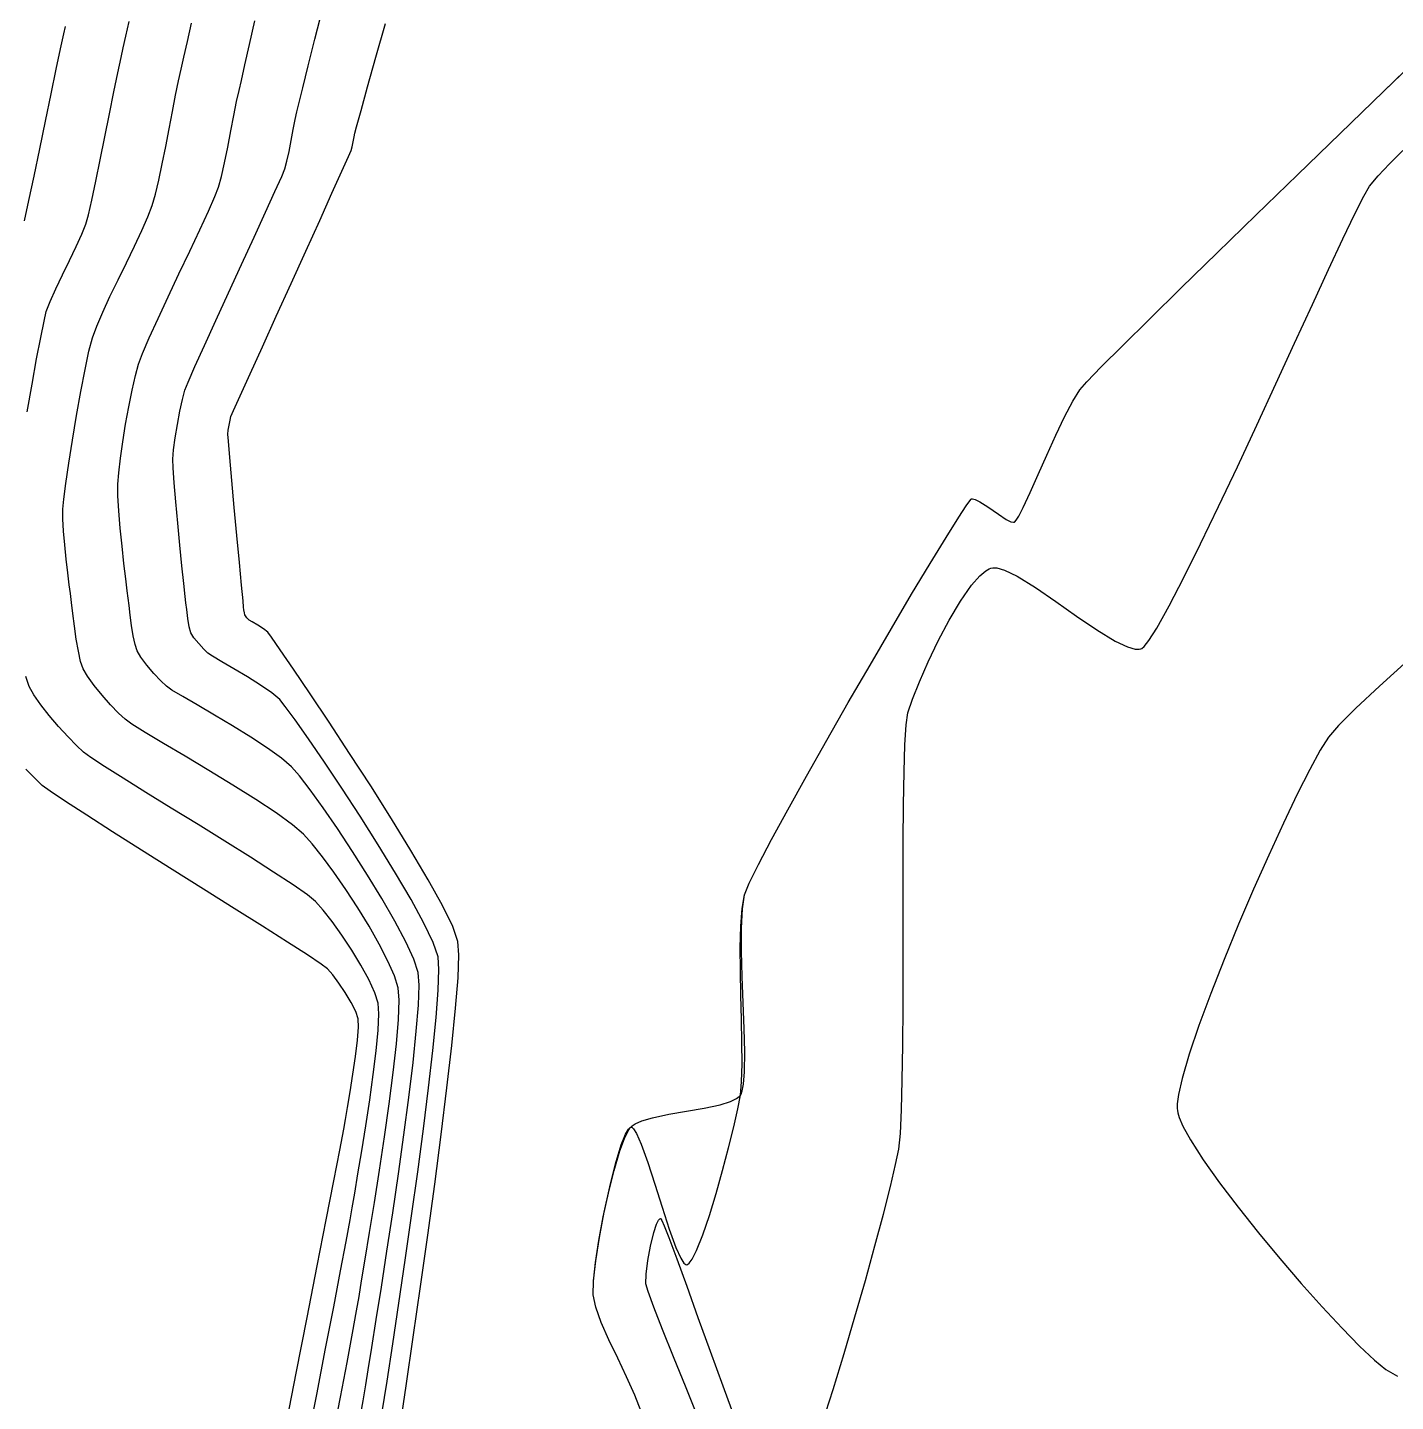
# Model space of a CAD drawing. Header units: metres. Extents: x 708868 to 711043, y 5411316 to 5413138.
# Drawn here: x 709742.4 to 709820.1, y 5411989.3 to 5412067.4 of the extents above; entities that cross this region are included whole.
import ezdxf

# ---------------------------------------------------------------- set-up
doc = ezdxf.new("R2010")
doc.units = ezdxf.units.M
for name, color, linetype in [('Rionegro 2010_Contours', 7, 'Continuous'), ('Rionegro 2014_Contours', 7, 'Continuous'), ('Rionegro 2018_Contours', 7, 'Continuous')]:
    doc.layers.add(name, color=color, linetype=linetype)

msp = doc.modelspace()

# ---------------------------------------------------------------- linework, layer by layer
at = {"layer": 'Rionegro 2010_Contours'}
for points in [[(709762.505, 5411988.648, 238), (709762.793, 5411990.508, 238), (709763.116, 5411992.626, 238), (709763.463, 5411994.937, 238), (709763.823, 5411997.379, 238), (709764.182, 5411999.885, 238), (709764.531, 5412002.394, 238), (709764.857, 5412004.839, 238), (709765.149, 5412007.158, 238), (709765.395, 5412009.285, 238), (709765.583, 5412011.158, 238), (709765.703, 5412012.712, 238), (709765.742, 5412013.882, 238), (709765.689, 5412014.604, 238), (709765.41, 5412015.413, 238), (709764.883, 5412016.52, 238), (709764.155, 5412017.858, 238), (709763.276, 5412019.361, 238), (709762.295, 5412020.961, 238), (709761.261, 5412022.591, 238), (709760.224, 5412024.183, 238), (709759.231, 5412025.67, 238), (709758.333, 5412026.986, 238), (709757.579, 5412028.062, 238), (709757.016, 5412028.832, 238), (709756.696, 5412029.229, 238), (709756.251, 5412029.599, 238), (709755.609, 5412030.038, 238), (709754.859, 5412030.507, 238), (709754.094, 5412030.963, 238), (709753.405, 5412031.367, 238), (709752.882, 5412031.676, 238), (709752.617, 5412031.851, 238), (709752.381, 5412032.083, 238), (709752.095, 5412032.401, 238), (709751.829, 5412032.734, 238), (709751.657, 5412033.008, 238), (709751.563, 5412033.345, 238), (709751.482, 5412033.831, 238), (709751.417, 5412034.334, 238), (709751.37, 5412034.722, 238), (709751.331, 5412035.073, 238), (709751.253, 5412035.804, 238), (709751.148, 5412036.811, 238), (709751.029, 5412037.991, 238), (709750.907, 5412039.241, 238), (709750.794, 5412040.458, 238), (709750.702, 5412041.537, 238), (709750.643, 5412042.377, 238), (709750.628, 5412042.874, 238), (709750.673, 5412043.409, 238), (709750.763, 5412044.091, 238), (709750.885, 5412044.845, 238), (709751.025, 5412045.595, 238), (709751.17, 5412046.268, 238), (709751.307, 5412046.787, 238), (709751.492, 5412047.253, 238), (709751.877, 5412048.132, 238), (709752.418, 5412049.332, 238), (709753.07, 5412050.76, 238), (709753.788, 5412052.323, 238), (709754.527, 5412053.929, 238), (709755.244, 5412055.486, 238), (709755.893, 5412056.9, 238), (709756.429, 5412058.079, 238), (709756.809, 5412058.93, 238), (709756.987, 5412059.361, 238), (709757.105, 5412059.793, 238), (709757.227, 5412060.353, 238), (709757.35, 5412060.976, 238), (709757.469, 5412061.602, 238), (709757.579, 5412062.166, 238), (709757.676, 5412062.606, 238), (709757.785, 5412063.058, 238), (709758.004, 5412063.962, 238), (709758.312, 5412065.22, 238), (709758.691, 5412066.737, 238), (709759.121, 5412068.416, 238)], [(709742.363, 5412045.567, 241), (709742.635, 5412047.127, 241), (709742.894, 5412048.566, 241), (709743.125, 5412049.793, 241), (709743.313, 5412050.72, 241), (709743.442, 5412051.257, 241), (709743.658, 5412051.835, 241), (709743.977, 5412052.546, 241), (709744.357, 5412053.337, 241), (709744.759, 5412054.155, 241), (709745.142, 5412054.946, 241), (709745.466, 5412055.656, 241), (709745.69, 5412056.232, 241), (709745.832, 5412056.756, 241), (709746.024, 5412057.591, 241), (709746.254, 5412058.659, 241), (709746.508, 5412059.884, 241), (709746.774, 5412061.189, 241), (709747.038, 5412062.498, 241), (709747.286, 5412063.735, 241), (709747.507, 5412064.821, 241), (709747.688, 5412065.681, 241), (709747.814, 5412066.239, 241), (709747.966, 5412066.899, 241), (709748.149, 5412067.742, 241)], [(709761.207, 5411988.125, 239), (709761.434, 5411989.388, 239), (709761.587, 5411990.286, 239), (709761.726, 5411991.15, 239), (709761.93, 5411992.411, 239), (709762.183, 5411993.999, 239), (709762.473, 5411995.848, 239), (709762.788, 5411997.889, 239), (709763.114, 5412000.055, 239), (709763.438, 5412002.278, 239), (709763.747, 5412004.489, 239), (709764.028, 5412006.622, 239), (709764.268, 5412008.608, 239), (709764.454, 5412010.379, 239), (709764.572, 5412011.867, 239), (709764.611, 5412013.005, 239), (709764.557, 5412013.724, 239), (709764.308, 5412014.48, 239), (709763.855, 5412015.467, 239), (709763.241, 5412016.63, 239), (709762.505, 5412017.91, 239), (709761.688, 5412019.252, 239), (709760.831, 5412020.598, 239), (709759.975, 5412021.892, 239), (709759.16, 5412023.076, 239), (709758.428, 5412024.094, 239), (709757.819, 5412024.889, 239), (709757.374, 5412025.405, 239), (709756.807, 5412025.893, 239), (709756.01, 5412026.464, 239), (709755.058, 5412027.086, 239), (709754.024, 5412027.723, 239), (709752.985, 5412028.342, 239), (709752.015, 5412028.911, 239), (709751.188, 5412029.395, 239), (709750.58, 5412029.761, 239), (709750.265, 5412029.975, 239), (709749.948, 5412030.282, 239), (709749.558, 5412030.702, 239), (709749.158, 5412031.17, 239), (709748.815, 5412031.622, 239), (709748.593, 5412031.991, 239), (709748.48, 5412032.343, 239), (709748.378, 5412032.844, 239), (709748.287, 5412033.426, 239), (709748.208, 5412034.021, 239), (709748.143, 5412034.561, 239), (709748.092, 5412034.979, 239), (709748.04, 5412035.39, 239), (709747.956, 5412036.071, 239), (709747.853, 5412036.944, 239), (709747.744, 5412037.931, 239), (709747.641, 5412038.954, 239), (709747.559, 5412039.935, 239), (709747.508, 5412040.796, 239), (709747.503, 5412041.457, 239), (709747.552, 5412042.101, 239), (709747.649, 5412042.922, 239), (709747.785, 5412043.86, 239), (709747.948, 5412044.857, 239), (709748.13, 5412045.856, 239), (709748.32, 5412046.798, 239), (709748.508, 5412047.625, 239), (709748.685, 5412048.277, 239), (709748.911, 5412048.881, 239), (709749.292, 5412049.768, 239), (709749.789, 5412050.866, 239), (709750.364, 5412052.101, 239), (709750.976, 5412053.402, 239), (709751.586, 5412054.694, 239), (709752.156, 5412055.904, 239), (709752.644, 5412056.961, 239), (709753.012, 5412057.789, 239), (709753.221, 5412058.318, 239), (709753.392, 5412058.93, 239), (709753.569, 5412059.712, 239), (709753.748, 5412060.596, 239), (709753.924, 5412061.516, 239), (709754.092, 5412062.404, 239), (709754.249, 5412063.193, 239), (709754.389, 5412063.817, 239), (709754.518, 5412064.377, 239), (709754.719, 5412065.278, 239), (709754.979, 5412066.437, 239), (709755.29, 5412067.775, 239)], [(709763.494, 5411987.685, 237), (709763.875, 5411990.246, 237), (709764.278, 5411992.999, 237), (709764.691, 5411995.872, 237), (709765.101, 5411998.795, 237), (709765.497, 5412001.697, 237), (709765.865, 5412004.508, 237), (709766.194, 5412007.157, 237), (709766.472, 5412009.572, 237), (709766.686, 5412011.683, 237), (709766.823, 5412013.419, 237), (709766.872, 5412014.71, 237), (709766.82, 5412015.484, 237), (709766.523, 5412016.326, 237), (709765.944, 5412017.515, 237), (709765.136, 5412018.979, 237), (709764.152, 5412020.648, 237), (709763.044, 5412022.449, 237), (709761.864, 5412024.311, 237), (709760.665, 5412026.163, 237), (709759.5, 5412027.934, 237), (709758.421, 5412029.55, 237), (709757.481, 5412030.942, 237), (709756.731, 5412032.038, 237), (709756.226, 5412032.765, 237), (709756.017, 5412033.053, 237), (709755.782, 5412033.232, 237), (709755.446, 5412033.441, 237), (709755.132, 5412033.625, 237), (709754.968, 5412033.727, 237), (709754.834, 5412033.869, 237), (709754.722, 5412034.024, 237), (709754.69, 5412034.15, 237), (709754.665, 5412034.324, 237), (709754.648, 5412034.465, 237), (709754.614, 5412034.821, 237), (709754.529, 5412035.719, 237), (709754.408, 5412037.006, 237), (709754.267, 5412038.529, 237), (709754.119, 5412040.134, 237), (709753.979, 5412041.666, 237), (709753.862, 5412042.972, 237), (709753.782, 5412043.898, 237), (709753.754, 5412044.291, 237), (709753.776, 5412044.513, 237), (709753.82, 5412044.798, 237), (709753.874, 5412045.081, 237), (709753.928, 5412045.297, 237), (709754.075, 5412045.635, 237), (709754.452, 5412046.476, 237), (709755.013, 5412047.718, 237), (709755.711, 5412049.262, 237), (709756.502, 5412051.006, 237), (709757.339, 5412052.851, 237), (709758.176, 5412054.696, 237), (709758.967, 5412056.44, 237), (709759.666, 5412057.984, 237), (709760.227, 5412059.226, 237), (709760.605, 5412060.066, 237), (709760.753, 5412060.403, 237), (709760.807, 5412060.617, 237), (709760.863, 5412060.897, 237), (709760.917, 5412061.178, 237), (709760.963, 5412061.395, 237), (709761.063, 5412061.761, 237), (709761.315, 5412062.676, 237), (709761.691, 5412064.031, 237), (709762.161, 5412065.718, 237), (709762.696, 5412067.627, 237)], [(709742.205, 5412056.41, 242), (709742.453, 5412057.565, 242), (709742.747, 5412058.958, 242), (709743.068, 5412060.494, 242), (709743.399, 5412062.079, 242), (709743.719, 5412063.62, 242), (709744.011, 5412065.021, 242), (709744.256, 5412066.189, 242), (709744.434, 5412067.03, 242), (709744.527, 5412067.45, 242)], [(709777.214, 5411988.774, 236), (709776.854, 5411989.714, 236), (709776.394, 5411990.74, 236), (709775.889, 5411991.8, 236), (709775.392, 5411992.847, 236), (709774.959, 5411993.829, 236), (709774.644, 5411994.698, 236), (709774.501, 5411995.404, 236), (709774.516, 5411996.181, 236), (709774.627, 5411997.237, 236), (709774.816, 5411998.484, 236), (709775.066, 5411999.831, 236), (709775.361, 5412001.188, 236), (709775.683, 5412002.467, 236), (709776.014, 5412003.577, 236), (709776.275, 5412004.284, 236), (709776.463, 5412004.678, 236), (709776.582, 5412004.865, 236), (709776.639, 5412004.933, 236), (709776.71, 5412004.999, 236), (709776.891, 5412005.122, 236), (709777.252, 5412005.284, 236), (709777.869, 5412005.467, 236), (709778.792, 5412005.66, 236), (709779.8, 5412005.831, 236), (709780.802, 5412006.003, 236), (709781.706, 5412006.198, 236), (709782.297, 5412006.385, 236), (709782.633, 5412006.55, 236), (709782.795, 5412006.675, 236), (709782.855, 5412006.742, 236), (709782.895, 5412006.806, 236), (709782.964, 5412006.985, 236), (709783.039, 5412007.371, 236), (709783.095, 5412008.078, 236), (709783.108, 5412009.21, 236), (709783.077, 5412010.543, 236), (709783.022, 5412011.993, 236), (709782.963, 5412013.479, 236), (709782.921, 5412014.918, 236), (709782.916, 5412016.228, 236), (709782.968, 5412017.326, 236), (709783.097, 5412018.131, 236), (709783.358, 5412018.781, 236), (709783.879, 5412019.849, 236), (709784.62, 5412021.264, 236), (709785.542, 5412022.959, 236), (709786.603, 5412024.866, 236), (709787.763, 5412026.917, 236), (709788.981, 5412029.044, 236), (709790.218, 5412031.179, 236), (709791.432, 5412033.253, 236), (709792.583, 5412035.198, 236), (709793.631, 5412036.947, 236), (709794.535, 5412038.431, 236), (709795.256, 5412039.582, 236), (709795.672, 5412040.218, 236), (709795.878, 5412040.505, 236), (709795.959, 5412040.598, 236), (709795.982, 5412040.614, 236), (709796.038, 5412040.62, 236), (709796.181, 5412040.59, 236), (709796.457, 5412040.456, 236), (709796.904, 5412040.167, 236), (709797.505, 5412039.742, 236), (709797.948, 5412039.454, 236), (709798.221, 5412039.322, 236), (709798.361, 5412039.294, 236), (709798.415, 5412039.301, 236), (709798.445, 5412039.318, 236), (709798.52, 5412039.401, 236), (709798.668, 5412039.636, 236), (709798.923, 5412040.13, 236), (709799.318, 5412040.976, 236), (709799.775, 5412041.998, 236), (709800.268, 5412043.111, 236), (709800.775, 5412044.233, 236), (709801.269, 5412045.279, 236), (709801.728, 5412046.166, 236), (709802.126, 5412046.809, 236), (709802.526, 5412047.26, 236), (709803.352, 5412048.113, 236), (709804.556, 5412049.321, 236), (709806.086, 5412050.836, 236), (709807.895, 5412052.612, 236), (709809.932, 5412054.602, 236), (709812.148, 5412056.758, 236), (709814.493, 5412059.034, 236), (709816.918, 5412061.382, 236), (709819.373, 5412063.754, 236), (709821.459, 5412065.768, 236)], [(709758.256, 5411986.973, 241), (709758.797, 5411989.749, 241), (709759.304, 5411992.356, 241), (709759.761, 5411994.722, 241), (709760.155, 5411996.776, 241), (709760.473, 5411998.445, 241), (709760.699, 5411999.658, 241), (709760.82, 5412000.343, 241), (709760.958, 5412001.178, 241), (709761.142, 5412002.283, 241), (709761.356, 5412003.583, 241), (709761.582, 5412005.006, 241), (709761.806, 5412006.476, 241), (709762.009, 5412007.921, 241), (709762.176, 5412009.266, 241), (709762.29, 5412010.438, 241), (709762.335, 5412011.362, 241), (709762.293, 5412011.965, 241), (709762.096, 5412012.57, 241), (709761.755, 5412013.309, 241), (709761.306, 5412014.132, 241), (709760.786, 5412014.988, 241), (709760.232, 5412015.829, 241), (709759.681, 5412016.604, 241), (709759.168, 5412017.263, 241), (709758.732, 5412017.756, 241), (709758.272, 5412018.13, 241), (709757.454, 5412018.699, 241), (709756.351, 5412019.423, 241), (709755.037, 5412020.262, 241), (709753.582, 5412021.174, 241), (709752.059, 5412022.119, 241), (709750.542, 5412023.057, 241), (709749.101, 5412023.948, 241), (709747.811, 5412024.75, 241), (709746.742, 5412025.423, 241), (709745.968, 5412025.928, 241), (709745.561, 5412026.223, 241), (709745.162, 5412026.602, 241), (709744.675, 5412027.106, 241), (709744.144, 5412027.691, 241), (709743.614, 5412028.312, 241), (709743.128, 5412028.926, 241), (709742.73, 5412029.489, 241), (709742.464, 5412029.957, 241), (709742.281, 5412030.525, 241)], [(709756.987, 5411987.649, 242), (709757.638, 5411990.965, 242), (709758.257, 5411994.126, 242), (709758.829, 5411997.054, 242), (709759.339, 5411999.666, 242), (709759.771, 5412001.885, 242), (709760.108, 5412003.628, 242), (709760.335, 5412004.817, 242), (709760.437, 5412005.372, 242), (709760.549, 5412006.049, 242), (709760.696, 5412006.936, 242), (709760.854, 5412007.934, 242), (709761.003, 5412008.946, 242), (709761.118, 5412009.874, 242), (709761.179, 5412010.619, 242), (709761.161, 5412011.085, 242), (709761.016, 5412011.497, 242), (709760.754, 5412012.012, 242), (709760.421, 5412012.571, 242), (709760.057, 5412013.116, 242), (709759.706, 5412013.589, 242), (709759.411, 5412013.932, 242), (709759.054, 5412014.195, 242), (709758.27, 5412014.714, 242), (709757.134, 5412015.445, 242), (709755.722, 5412016.341, 242), (709754.111, 5412017.357, 242), (709752.377, 5412018.448, 242), (709750.597, 5412019.568, 242), (709748.846, 5412020.672, 242), (709747.201, 5412021.713, 242), (709745.739, 5412022.647, 242), (709744.536, 5412023.427, 242), (709743.667, 5412024.009, 242), (709743.21, 5412024.347, 242), (709742.786, 5412024.745, 242), (709742.276, 5412025.267, 242)]]:
    msp.add_polyline3d(points, dxfattribs=at)
at = {"layer": 'Rionegro 2014_Contours'}
for points in [[(709762.505, 5411988.648, 238), (709762.793, 5411990.508, 238), (709763.116, 5411992.626, 238), (709763.463, 5411994.937, 238), (709763.823, 5411997.379, 238), (709764.182, 5411999.885, 238), (709764.531, 5412002.394, 238), (709764.857, 5412004.839, 238), (709765.149, 5412007.158, 238), (709765.395, 5412009.285, 238), (709765.583, 5412011.158, 238), (709765.703, 5412012.712, 238), (709765.742, 5412013.882, 238), (709765.689, 5412014.604, 238), (709765.41, 5412015.413, 238), (709764.883, 5412016.52, 238), (709764.155, 5412017.858, 238), (709763.276, 5412019.361, 238), (709762.295, 5412020.961, 238), (709761.261, 5412022.591, 238), (709760.224, 5412024.183, 238), (709759.231, 5412025.67, 238), (709758.333, 5412026.986, 238), (709757.579, 5412028.062, 238), (709757.016, 5412028.832, 238), (709756.696, 5412029.229, 238), (709756.251, 5412029.599, 238), (709755.609, 5412030.038, 238), (709754.859, 5412030.507, 238), (709754.094, 5412030.963, 238), (709753.405, 5412031.367, 238), (709752.882, 5412031.676, 238), (709752.617, 5412031.851, 238), (709752.381, 5412032.083, 238), (709752.095, 5412032.401, 238), (709751.829, 5412032.734, 238), (709751.657, 5412033.008, 238), (709751.563, 5412033.345, 238), (709751.482, 5412033.831, 238), (709751.417, 5412034.334, 238), (709751.37, 5412034.722, 238), (709751.331, 5412035.073, 238), (709751.253, 5412035.804, 238), (709751.148, 5412036.811, 238), (709751.029, 5412037.991, 238), (709750.907, 5412039.241, 238), (709750.794, 5412040.458, 238), (709750.702, 5412041.537, 238), (709750.643, 5412042.377, 238), (709750.628, 5412042.874, 238), (709750.673, 5412043.409, 238), (709750.763, 5412044.091, 238), (709750.885, 5412044.845, 238), (709751.025, 5412045.595, 238), (709751.17, 5412046.268, 238), (709751.307, 5412046.787, 238), (709751.492, 5412047.253, 238), (709751.877, 5412048.132, 238), (709752.418, 5412049.332, 238), (709753.07, 5412050.76, 238), (709753.788, 5412052.323, 238), (709754.527, 5412053.929, 238), (709755.244, 5412055.486, 238), (709755.893, 5412056.9, 238), (709756.429, 5412058.079, 238), (709756.809, 5412058.93, 238), (709756.987, 5412059.361, 238), (709757.105, 5412059.793, 238), (709757.227, 5412060.353, 238), (709757.35, 5412060.976, 238), (709757.469, 5412061.602, 238), (709757.579, 5412062.166, 238), (709757.676, 5412062.606, 238), (709757.785, 5412063.058, 238), (709758.004, 5412063.962, 238), (709758.312, 5412065.22, 238), (709758.691, 5412066.737, 238), (709759.121, 5412068.416, 238)], [(709742.363, 5412045.567, 241), (709742.635, 5412047.127, 241), (709742.894, 5412048.566, 241), (709743.125, 5412049.793, 241), (709743.313, 5412050.72, 241), (709743.442, 5412051.257, 241), (709743.658, 5412051.835, 241), (709743.977, 5412052.546, 241), (709744.357, 5412053.337, 241), (709744.759, 5412054.155, 241), (709745.142, 5412054.946, 241), (709745.466, 5412055.656, 241), (709745.69, 5412056.232, 241), (709745.832, 5412056.756, 241), (709746.024, 5412057.591, 241), (709746.254, 5412058.659, 241), (709746.508, 5412059.884, 241), (709746.774, 5412061.189, 241), (709747.038, 5412062.498, 241), (709747.286, 5412063.735, 241), (709747.507, 5412064.821, 241), (709747.688, 5412065.681, 241), (709747.814, 5412066.239, 241), (709747.966, 5412066.899, 241), (709748.149, 5412067.742, 241)], [(709759.719, 5411987.366, 240), (709760.144, 5411989.59, 240), (709760.52, 5411991.57, 240), (709760.831, 5411993.233, 240), (709761.063, 5411994.506, 240), (709761.204, 5411995.315, 240), (709761.349, 5411996.203, 240), (709761.553, 5411997.437, 240), (709761.799, 5411998.944, 240), (709762.072, 5412000.651, 240), (709762.358, 5412002.487, 240), (709762.641, 5412004.378, 240), (709762.906, 5412006.253, 240), (709763.137, 5412008.039, 240), (709763.32, 5412009.664, 240), (709763.439, 5412011.055, 240), (709763.479, 5412012.139, 240), (709763.425, 5412012.845, 240), (709763.211, 5412013.527, 240), (709762.843, 5412014.366, 240), (709762.353, 5412015.319, 240), (709761.77, 5412016.342, 240), (709761.126, 5412017.393, 240), (709760.451, 5412018.43, 240), (709759.776, 5412019.41, 240), (709759.131, 5412020.29, 240), (709758.546, 5412021.028, 240), (709758.053, 5412021.58, 240), (709757.432, 5412022.11, 240), (709756.498, 5412022.777, 240), (709755.336, 5412023.541, 240), (709754.031, 5412024.361, 240), (709752.667, 5412025.193, 240), (709751.328, 5412025.998, 240), (709750.099, 5412026.732, 240), (709749.063, 5412027.355, 240), (709748.307, 5412027.824, 240), (709747.913, 5412028.099, 240), (709747.547, 5412028.45, 240), (709747.096, 5412028.924, 240), (709746.616, 5412029.467, 240), (709746.158, 5412030.026, 240), (709745.778, 5412030.546, 240), (709745.528, 5412030.974, 240), (709745.39, 5412031.389, 240), (709745.262, 5412031.971, 240), (709745.146, 5412032.657, 240), (709745.042, 5412033.388, 240), (709744.952, 5412034.102, 240), (709744.875, 5412034.738, 240), (709744.815, 5412035.235, 240), (709744.75, 5412035.745, 240), (709744.667, 5412036.418, 240), (709744.578, 5412037.192, 240), (709744.493, 5412038.003, 240), (709744.424, 5412038.79, 240), (709744.382, 5412039.49, 240), (709744.378, 5412040.04, 240), (709744.429, 5412040.596, 240), (709744.546, 5412041.496, 240), (709744.715, 5412042.648, 240), (709744.923, 5412043.962, 240), (709745.156, 5412045.347, 240), (709745.4, 5412046.711, 240), (709745.641, 5412047.963, 240), (709745.867, 5412049.012, 240), (709746.064, 5412049.767, 240), (709746.303, 5412050.427, 240), (709746.644, 5412051.223, 240), (709747.059, 5412052.115, 240), (709747.518, 5412053.065, 240), (709747.992, 5412054.031, 240), (709748.452, 5412054.975, 240), (709748.869, 5412055.857, 240), (709749.213, 5412056.637, 240), (709749.455, 5412057.275, 240), (709749.641, 5412057.922, 240), (709749.834, 5412058.727, 240), (709750.03, 5412059.645, 240), (709750.226, 5412060.63, 240), (709750.419, 5412061.64, 240), (709750.606, 5412062.629, 240), (709750.784, 5412063.553, 240), (709750.95, 5412064.367, 240), (709751.101, 5412065.028, 240), (709751.261, 5412065.717, 240), (709751.455, 5412066.608, 240), (709751.68, 5412067.64, 240)], [(709761.207, 5411988.125, 239), (709761.434, 5411989.388, 239), (709761.587, 5411990.286, 239), (709761.726, 5411991.15, 239), (709761.93, 5411992.411, 239), (709762.183, 5411993.999, 239), (709762.473, 5411995.848, 239), (709762.788, 5411997.889, 239), (709763.114, 5412000.055, 239), (709763.438, 5412002.278, 239), (709763.747, 5412004.489, 239), (709764.028, 5412006.622, 239), (709764.268, 5412008.608, 239), (709764.454, 5412010.379, 239), (709764.572, 5412011.867, 239), (709764.611, 5412013.005, 239), (709764.557, 5412013.724, 239), (709764.308, 5412014.48, 239), (709763.855, 5412015.467, 239), (709763.241, 5412016.63, 239), (709762.505, 5412017.91, 239), (709761.688, 5412019.252, 239), (709760.831, 5412020.598, 239), (709759.975, 5412021.892, 239), (709759.16, 5412023.076, 239), (709758.428, 5412024.094, 239), (709757.819, 5412024.889, 239), (709757.374, 5412025.405, 239), (709756.807, 5412025.893, 239), (709756.01, 5412026.464, 239), (709755.058, 5412027.086, 239), (709754.024, 5412027.723, 239), (709752.985, 5412028.342, 239), (709752.015, 5412028.911, 239), (709751.188, 5412029.395, 239), (709750.58, 5412029.761, 239), (709750.265, 5412029.975, 239), (709749.948, 5412030.282, 239), (709749.558, 5412030.702, 239), (709749.158, 5412031.17, 239), (709748.815, 5412031.622, 239), (709748.593, 5412031.991, 239), (709748.48, 5412032.343, 239), (709748.378, 5412032.844, 239), (709748.287, 5412033.426, 239), (709748.208, 5412034.021, 239), (709748.143, 5412034.561, 239), (709748.092, 5412034.979, 239), (709748.04, 5412035.39, 239), (709747.956, 5412036.071, 239), (709747.853, 5412036.944, 239), (709747.744, 5412037.931, 239), (709747.641, 5412038.954, 239), (709747.559, 5412039.935, 239), (709747.508, 5412040.796, 239), (709747.503, 5412041.457, 239), (709747.552, 5412042.101, 239), (709747.649, 5412042.922, 239), (709747.785, 5412043.86, 239), (709747.948, 5412044.857, 239), (709748.13, 5412045.856, 239), (709748.32, 5412046.798, 239), (709748.508, 5412047.625, 239), (709748.685, 5412048.277, 239), (709748.911, 5412048.881, 239), (709749.292, 5412049.768, 239), (709749.789, 5412050.866, 239), (709750.364, 5412052.101, 239), (709750.976, 5412053.402, 239), (709751.586, 5412054.694, 239), (709752.156, 5412055.904, 239), (709752.644, 5412056.961, 239), (709753.012, 5412057.789, 239), (709753.221, 5412058.318, 239), (709753.392, 5412058.93, 239), (709753.569, 5412059.712, 239), (709753.748, 5412060.596, 239), (709753.924, 5412061.516, 239), (709754.092, 5412062.404, 239), (709754.249, 5412063.193, 239), (709754.389, 5412063.817, 239), (709754.518, 5412064.377, 239), (709754.719, 5412065.278, 239), (709754.979, 5412066.437, 239), (709755.29, 5412067.775, 239)], [(709763.494, 5411987.685, 237), (709763.875, 5411990.246, 237), (709764.278, 5411992.999, 237), (709764.691, 5411995.872, 237), (709765.101, 5411998.795, 237), (709765.497, 5412001.697, 237), (709765.865, 5412004.508, 237), (709766.194, 5412007.157, 237), (709766.472, 5412009.572, 237), (709766.686, 5412011.683, 237), (709766.823, 5412013.419, 237), (709766.872, 5412014.71, 237), (709766.82, 5412015.484, 237), (709766.523, 5412016.326, 237), (709765.944, 5412017.515, 237), (709765.136, 5412018.979, 237), (709764.152, 5412020.648, 237), (709763.044, 5412022.449, 237), (709761.864, 5412024.311, 237), (709760.665, 5412026.163, 237), (709759.5, 5412027.934, 237), (709758.421, 5412029.55, 237), (709757.481, 5412030.942, 237), (709756.731, 5412032.038, 237), (709756.226, 5412032.765, 237), (709756.017, 5412033.053, 237), (709755.782, 5412033.232, 237), (709755.446, 5412033.441, 237), (709755.132, 5412033.625, 237), (709754.968, 5412033.727, 237), (709754.834, 5412033.869, 237), (709754.722, 5412034.024, 237), (709754.69, 5412034.15, 237), (709754.665, 5412034.324, 237), (709754.648, 5412034.465, 237), (709754.614, 5412034.821, 237), (709754.529, 5412035.719, 237), (709754.408, 5412037.006, 237), (709754.267, 5412038.529, 237), (709754.119, 5412040.134, 237), (709753.979, 5412041.666, 237), (709753.862, 5412042.972, 237), (709753.782, 5412043.898, 237), (709753.754, 5412044.291, 237), (709753.776, 5412044.513, 237), (709753.82, 5412044.798, 237), (709753.874, 5412045.081, 237), (709753.928, 5412045.297, 237), (709754.075, 5412045.635, 237), (709754.452, 5412046.476, 237), (709755.013, 5412047.718, 237), (709755.711, 5412049.262, 237), (709756.502, 5412051.006, 237), (709757.339, 5412052.851, 237), (709758.176, 5412054.696, 237), (709758.967, 5412056.44, 237), (709759.666, 5412057.984, 237), (709760.227, 5412059.226, 237), (709760.605, 5412060.066, 237), (709760.753, 5412060.403, 237), (709760.807, 5412060.617, 237), (709760.863, 5412060.897, 237), (709760.917, 5412061.178, 237), (709760.963, 5412061.395, 237), (709761.063, 5412061.761, 237), (709761.315, 5412062.676, 237), (709761.691, 5412064.031, 237), (709762.161, 5412065.718, 237), (709762.696, 5412067.627, 237)], [(709742.205, 5412056.41, 242), (709742.453, 5412057.565, 242), (709742.747, 5412058.958, 242), (709743.068, 5412060.494, 242), (709743.399, 5412062.079, 242), (709743.719, 5412063.62, 242), (709744.011, 5412065.021, 242), (709744.256, 5412066.189, 242), (709744.434, 5412067.03, 242), (709744.527, 5412067.45, 242)], [(709777.214, 5411988.774, 236), (709776.854, 5411989.714, 236), (709776.394, 5411990.74, 236), (709775.889, 5411991.8, 236), (709775.392, 5411992.847, 236), (709774.959, 5411993.829, 236), (709774.644, 5411994.698, 236), (709774.501, 5411995.404, 236), (709774.523, 5411996.209, 236), (709774.649, 5411997.335, 236), (709774.859, 5411998.672, 236), (709775.13, 5412000.11, 236), (709775.44, 5412001.537, 236), (709775.768, 5412002.844, 236), (709776.092, 5412003.919, 236), (709776.333, 5412004.538, 236), (709776.496, 5412004.825, 236), (709776.594, 5412004.919, 236), (709776.639, 5412004.933, 236), (709776.684, 5412004.925, 236), (709776.785, 5412004.843, 236), (709776.957, 5412004.568, 236), (709777.22, 5412003.965, 236), (709777.592, 5412002.924, 236), (709777.994, 5412001.685, 236), (709778.407, 5412000.38, 236), (709778.814, 5411999.14, 236), (709779.195, 5411998.095, 236), (709779.471, 5411997.487, 236), (709779.654, 5411997.208, 236), (709779.762, 5411997.123, 236), (709779.812, 5411997.113, 236), (709779.857, 5411997.124, 236), (709779.955, 5411997.196, 236), (709780.121, 5411997.425, 236), (709780.373, 5411997.927, 236), (709780.723, 5411998.814, 236), (709781.097, 5411999.919, 236), (709781.477, 5412001.162, 236), (709781.845, 5412002.467, 236), (709782.184, 5412003.755, 236), (709782.477, 5412004.949, 236), (709782.707, 5412005.97, 236), (709782.855, 5412006.742, 236), (709782.929, 5412007.507, 236), (709782.956, 5412008.519, 236), (709782.948, 5412009.717, 236), (709782.92, 5412011.039, 236), (709782.886, 5412012.424, 236), (709782.858, 5412013.81, 236), (709782.852, 5412015.135, 236), (709782.881, 5412016.338, 236), (709782.958, 5412017.357, 236), (709783.097, 5412018.131, 236), (709783.358, 5412018.781, 236), (709783.879, 5412019.849, 236), (709784.62, 5412021.264, 236), (709785.542, 5412022.959, 236), (709786.603, 5412024.866, 236), (709787.763, 5412026.917, 236), (709788.981, 5412029.044, 236), (709790.218, 5412031.179, 236), (709791.432, 5412033.253, 236), (709792.583, 5412035.198, 236), (709793.631, 5412036.947, 236), (709794.535, 5412038.431, 236), (709795.256, 5412039.582, 236), (709795.672, 5412040.218, 236), (709795.878, 5412040.505, 236), (709795.959, 5412040.598, 236), (709795.982, 5412040.614, 236), (709796.038, 5412040.62, 236), (709796.181, 5412040.59, 236), (709796.457, 5412040.456, 236), (709796.904, 5412040.167, 236), (709797.505, 5412039.742, 236), (709797.948, 5412039.454, 236), (709798.221, 5412039.322, 236), (709798.361, 5412039.294, 236), (709798.415, 5412039.301, 236), (709798.445, 5412039.318, 236), (709798.52, 5412039.401, 236), (709798.668, 5412039.636, 236), (709798.923, 5412040.13, 236), (709799.318, 5412040.976, 236), (709799.775, 5412041.998, 236), (709800.268, 5412043.111, 236), (709800.775, 5412044.233, 236), (709801.269, 5412045.279, 236), (709801.728, 5412046.166, 236), (709802.126, 5412046.809, 236), (709802.526, 5412047.26, 236), (709803.352, 5412048.113, 236), (709804.556, 5412049.321, 236), (709806.086, 5412050.836, 236), (709807.895, 5412052.612, 236), (709809.932, 5412054.602, 236), (709812.148, 5412056.758, 236), (709814.493, 5412059.034, 236), (709816.918, 5412061.382, 236), (709819.373, 5412063.754, 236), (709821.808, 5412066.105, 236)], [(709787.502, 5411988.095, 235), (709788.119, 5411990.023, 235), (709788.745, 5411992.067, 235), (709789.363, 5411994.158, 235), (709789.954, 5411996.223, 235), (709790.499, 5411998.192, 235), (709790.98, 5411999.993, 235), (709791.377, 5412001.555, 235), (709791.672, 5412002.806, 235), (709791.846, 5412003.675, 235), (709791.94, 5412004.573, 235), (709792.006, 5412005.908, 235), (709792.051, 5412007.605, 235), (709792.078, 5412009.588, 235), (709792.092, 5412011.781, 235), (709792.097, 5412014.108, 235), (709792.099, 5412016.494, 235), (709792.101, 5412018.862, 235), (709792.107, 5412021.137, 235), (709792.124, 5412023.243, 235), (709792.154, 5412025.105, 235), (709792.202, 5412026.645, 235), (709792.274, 5412027.79, 235), (709792.372, 5412028.462, 235), (709792.628, 5412029.235, 235), (709793.019, 5412030.226, 235), (709793.517, 5412031.357, 235), (709794.092, 5412032.548, 235), (709794.714, 5412033.723, 235), (709795.355, 5412034.802, 235), (709795.983, 5412035.708, 235), (709796.458, 5412036.256, 235), (709796.787, 5412036.537, 235), (709796.991, 5412036.653, 235), (709797.087, 5412036.688, 235), (709797.187, 5412036.706, 235), (709797.425, 5412036.694, 235), (709797.862, 5412036.566, 235), (709798.574, 5412036.221, 235), (709799.618, 5412035.579, 235), (709800.768, 5412034.794, 235), (709801.953, 5412033.963, 235), (709803.1, 5412033.181, 235), (709804.138, 5412032.544, 235), (709804.843, 5412032.205, 235), (709805.273, 5412032.082, 235), (709805.505, 5412032.074, 235), (709805.603, 5412032.095, 235), (709805.659, 5412032.122, 235), (709805.795, 5412032.242, 235), (709806.057, 5412032.575, 235), (709806.508, 5412033.284, 235), (709807.212, 5412034.545, 235), (709808.048, 5412036.16, 235), (709808.989, 5412038.061, 235), (709810.008, 5412040.179, 235), (709811.079, 5412042.447, 235), (709812.175, 5412044.797, 235), (709813.268, 5412047.161, 235), (709814.331, 5412049.47, 235), (709815.339, 5412051.657, 235), (709816.263, 5412053.653, 235), (709817.077, 5412055.391, 235), (709817.754, 5412056.802, 235), (709818.268, 5412057.819, 235), (709818.59, 5412058.373, 235), (709819.073, 5412058.965, 235), (709819.714, 5412059.656, 235), (709820.473, 5412060.416, 235)], [(709820.779, 5412031.461, 235), (709819.142, 5412029.978, 235), (709817.799, 5412028.721, 235), (709816.813, 5412027.74, 235), (709816.246, 5412027.085, 235), (709815.785, 5412026.343, 235), (709815.187, 5412025.242, 235), (709814.483, 5412023.842, 235), (709813.698, 5412022.204, 235), (709812.863, 5412020.386, 235), (709812.004, 5412018.449, 235), (709811.15, 5412016.454, 235), (709810.329, 5412014.459, 235), (709809.569, 5412012.526, 235), (709808.899, 5412010.713, 235), (709808.346, 5412009.081, 235), (709807.938, 5412007.69, 235), (709807.736, 5412006.791, 235), (709807.666, 5412006.261, 235), (709807.662, 5412005.984, 235), (709807.673, 5412005.87, 235), (709807.696, 5412005.75, 235), (709807.778, 5412005.478, 235), (709807.987, 5412004.991, 235), (709808.411, 5412004.214, 235), (709809.143, 5412003.07, 235), (709810.059, 5412001.777, 235), (709811.117, 5412000.382, 235), (709812.273, 5411998.932, 235), (709813.485, 5411997.474, 235), (709814.708, 5411996.055, 235), (709815.902, 5411994.72, 235), (709817.021, 5411993.518, 235), (709818.023, 5411992.495, 235), (709818.866, 5411991.698, 235), (709819.506, 5411991.173, 235), (709820.176, 5411990.791, 235)], [(709758.256, 5411986.973, 241), (709758.797, 5411989.749, 241), (709759.304, 5411992.356, 241), (709759.761, 5411994.722, 241), (709760.155, 5411996.776, 241), (709760.473, 5411998.445, 241), (709760.699, 5411999.658, 241), (709760.82, 5412000.343, 241), (709760.958, 5412001.178, 241), (709761.142, 5412002.283, 241), (709761.356, 5412003.583, 241), (709761.582, 5412005.006, 241), (709761.806, 5412006.476, 241), (709762.009, 5412007.921, 241), (709762.176, 5412009.266, 241), (709762.29, 5412010.438, 241), (709762.335, 5412011.362, 241), (709762.293, 5412011.965, 241), (709762.096, 5412012.57, 241), (709761.755, 5412013.309, 241), (709761.306, 5412014.132, 241), (709760.786, 5412014.988, 241), (709760.232, 5412015.829, 241), (709759.681, 5412016.604, 241), (709759.168, 5412017.263, 241), (709758.732, 5412017.756, 241), (709758.272, 5412018.13, 241), (709757.454, 5412018.699, 241), (709756.351, 5412019.423, 241), (709755.037, 5412020.262, 241), (709753.582, 5412021.174, 241), (709752.059, 5412022.119, 241), (709750.542, 5412023.057, 241), (709749.101, 5412023.948, 241), (709747.811, 5412024.75, 241), (709746.742, 5412025.423, 241), (709745.968, 5412025.928, 241), (709745.561, 5412026.223, 241), (709745.162, 5412026.602, 241), (709744.675, 5412027.106, 241), (709744.144, 5412027.691, 241), (709743.614, 5412028.312, 241), (709743.128, 5412028.926, 241), (709742.73, 5412029.489, 241), (709742.464, 5412029.957, 241), (709742.281, 5412030.525, 241)], [(709756.987, 5411987.649, 242), (709757.638, 5411990.965, 242), (709758.257, 5411994.126, 242), (709758.829, 5411997.054, 242), (709759.339, 5411999.666, 242), (709759.771, 5412001.885, 242), (709760.108, 5412003.628, 242), (709760.335, 5412004.817, 242), (709760.437, 5412005.372, 242), (709760.549, 5412006.049, 242), (709760.696, 5412006.936, 242), (709760.854, 5412007.934, 242), (709761.003, 5412008.946, 242), (709761.118, 5412009.874, 242), (709761.179, 5412010.619, 242), (709761.161, 5412011.085, 242), (709761.016, 5412011.497, 242), (709760.754, 5412012.012, 242), (709760.421, 5412012.571, 242), (709760.057, 5412013.116, 242), (709759.706, 5412013.589, 242), (709759.411, 5412013.932, 242), (709759.054, 5412014.195, 242), (709758.27, 5412014.714, 242), (709757.134, 5412015.445, 242), (709755.722, 5412016.341, 242), (709754.111, 5412017.357, 242), (709752.377, 5412018.448, 242), (709750.597, 5412019.568, 242), (709748.846, 5412020.672, 242), (709747.201, 5412021.713, 242), (709745.739, 5412022.647, 242), (709744.536, 5412023.427, 242), (709743.667, 5412024.009, 242), (709743.21, 5412024.347, 242), (709742.786, 5412024.745, 242), (709742.276, 5412025.267, 242)], [(709780.54, 5411988.229, 235), (709779.777, 5411990.127, 235), (709779.065, 5411991.892, 235), (709778.441, 5411993.445, 235), (709777.944, 5411994.706, 235), (709777.613, 5411995.596, 235), (709777.486, 5411996.034, 235), (709777.507, 5411996.587, 235), (709777.606, 5411997.347, 235), (709777.76, 5411998.179, 235), (709777.946, 5411998.946, 235), (709778.101, 5411999.421, 235), (709778.213, 5411999.65, 235), (709778.284, 5411999.727, 235), (709778.317, 5411999.739, 235), (709778.335, 5411999.728, 235), (709778.394, 5411999.636, 235), (709778.532, 5411999.335, 235), (709778.8, 5411998.66, 235), (709779.252, 5411997.443, 235), (709779.81, 5411995.899, 235), (709780.446, 5411994.122, 235), (709781.135, 5411992.204, 235), (709781.851, 5411990.24, 235), (709782.566, 5411988.323, 235)]]:
    msp.add_polyline3d(points, dxfattribs=at)
at = {"layer": 'Rionegro 2018_Contours'}
for points in [[(709762.505, 5411988.648, 238), (709762.793, 5411990.508, 238), (709763.116, 5411992.626, 238), (709763.463, 5411994.937, 238), (709763.823, 5411997.379, 238), (709764.182, 5411999.885, 238), (709764.531, 5412002.394, 238), (709764.857, 5412004.839, 238), (709765.149, 5412007.158, 238), (709765.395, 5412009.285, 238), (709765.583, 5412011.158, 238), (709765.703, 5412012.712, 238), (709765.742, 5412013.882, 238), (709765.689, 5412014.604, 238), (709765.41, 5412015.413, 238), (709764.883, 5412016.52, 238), (709764.155, 5412017.858, 238), (709763.276, 5412019.361, 238), (709762.295, 5412020.961, 238), (709761.261, 5412022.591, 238), (709760.224, 5412024.183, 238), (709759.231, 5412025.67, 238), (709758.333, 5412026.986, 238), (709757.579, 5412028.062, 238), (709757.016, 5412028.832, 238), (709756.696, 5412029.229, 238), (709756.251, 5412029.599, 238), (709755.609, 5412030.038, 238), (709754.859, 5412030.507, 238), (709754.094, 5412030.963, 238), (709753.405, 5412031.367, 238), (709752.882, 5412031.676, 238), (709752.617, 5412031.851, 238), (709752.381, 5412032.083, 238), (709752.095, 5412032.401, 238), (709751.829, 5412032.734, 238), (709751.657, 5412033.008, 238), (709751.563, 5412033.345, 238), (709751.482, 5412033.831, 238), (709751.417, 5412034.334, 238), (709751.37, 5412034.722, 238), (709751.331, 5412035.073, 238), (709751.253, 5412035.804, 238), (709751.148, 5412036.811, 238), (709751.029, 5412037.991, 238), (709750.907, 5412039.241, 238), (709750.794, 5412040.458, 238), (709750.702, 5412041.537, 238), (709750.643, 5412042.377, 238), (709750.628, 5412042.874, 238), (709750.673, 5412043.409, 238), (709750.763, 5412044.091, 238), (709750.885, 5412044.845, 238), (709751.025, 5412045.595, 238), (709751.17, 5412046.268, 238), (709751.307, 5412046.787, 238), (709751.492, 5412047.253, 238), (709751.877, 5412048.132, 238), (709752.418, 5412049.332, 238), (709753.07, 5412050.76, 238), (709753.788, 5412052.323, 238), (709754.527, 5412053.929, 238), (709755.244, 5412055.486, 238), (709755.893, 5412056.9, 238), (709756.429, 5412058.079, 238), (709756.809, 5412058.93, 238), (709756.987, 5412059.361, 238), (709757.105, 5412059.793, 238), (709757.227, 5412060.353, 238), (709757.35, 5412060.976, 238), (709757.469, 5412061.602, 238), (709757.579, 5412062.166, 238), (709757.676, 5412062.606, 238), (709757.785, 5412063.058, 238), (709758.004, 5412063.962, 238), (709758.312, 5412065.22, 238), (709758.691, 5412066.737, 238), (709759.121, 5412068.416, 238)], [(709742.363, 5412045.567, 241), (709742.635, 5412047.127, 241), (709742.894, 5412048.566, 241), (709743.125, 5412049.793, 241), (709743.313, 5412050.72, 241), (709743.442, 5412051.257, 241), (709743.658, 5412051.835, 241), (709743.977, 5412052.546, 241), (709744.357, 5412053.337, 241), (709744.759, 5412054.155, 241), (709745.142, 5412054.946, 241), (709745.466, 5412055.656, 241), (709745.69, 5412056.232, 241), (709745.832, 5412056.756, 241), (709746.024, 5412057.591, 241), (709746.254, 5412058.659, 241), (709746.508, 5412059.884, 241), (709746.774, 5412061.189, 241), (709747.038, 5412062.498, 241), (709747.286, 5412063.735, 241), (709747.507, 5412064.821, 241), (709747.688, 5412065.681, 241), (709747.814, 5412066.239, 241), (709747.966, 5412066.899, 241), (709748.149, 5412067.742, 241)], [(709759.719, 5411987.366, 240), (709760.144, 5411989.59, 240), (709760.52, 5411991.57, 240), (709760.831, 5411993.233, 240), (709761.063, 5411994.506, 240), (709761.204, 5411995.315, 240), (709761.349, 5411996.203, 240), (709761.553, 5411997.437, 240), (709761.799, 5411998.944, 240), (709762.072, 5412000.651, 240), (709762.358, 5412002.487, 240), (709762.641, 5412004.378, 240), (709762.906, 5412006.253, 240), (709763.137, 5412008.039, 240), (709763.32, 5412009.664, 240), (709763.439, 5412011.055, 240), (709763.479, 5412012.139, 240), (709763.425, 5412012.845, 240), (709763.211, 5412013.527, 240), (709762.843, 5412014.366, 240), (709762.353, 5412015.319, 240), (709761.77, 5412016.342, 240), (709761.126, 5412017.393, 240), (709760.451, 5412018.43, 240), (709759.776, 5412019.41, 240), (709759.131, 5412020.29, 240), (709758.546, 5412021.028, 240), (709758.053, 5412021.58, 240), (709757.432, 5412022.11, 240), (709756.498, 5412022.777, 240), (709755.336, 5412023.541, 240), (709754.031, 5412024.361, 240), (709752.667, 5412025.193, 240), (709751.328, 5412025.998, 240), (709750.099, 5412026.732, 240), (709749.063, 5412027.355, 240), (709748.307, 5412027.824, 240), (709747.913, 5412028.099, 240), (709747.547, 5412028.45, 240), (709747.096, 5412028.924, 240), (709746.616, 5412029.467, 240), (709746.158, 5412030.026, 240), (709745.778, 5412030.546, 240), (709745.528, 5412030.974, 240), (709745.39, 5412031.389, 240), (709745.262, 5412031.971, 240), (709745.146, 5412032.657, 240), (709745.042, 5412033.388, 240), (709744.952, 5412034.102, 240), (709744.875, 5412034.738, 240), (709744.815, 5412035.235, 240), (709744.75, 5412035.745, 240), (709744.667, 5412036.418, 240), (709744.578, 5412037.192, 240), (709744.493, 5412038.003, 240), (709744.424, 5412038.79, 240), (709744.382, 5412039.49, 240), (709744.378, 5412040.04, 240), (709744.429, 5412040.596, 240), (709744.546, 5412041.496, 240), (709744.715, 5412042.648, 240), (709744.923, 5412043.962, 240), (709745.156, 5412045.347, 240), (709745.4, 5412046.711, 240), (709745.641, 5412047.963, 240), (709745.867, 5412049.012, 240), (709746.064, 5412049.767, 240), (709746.303, 5412050.427, 240), (709746.644, 5412051.223, 240), (709747.059, 5412052.115, 240), (709747.518, 5412053.065, 240), (709747.992, 5412054.031, 240), (709748.452, 5412054.975, 240), (709748.869, 5412055.857, 240), (709749.213, 5412056.637, 240), (709749.455, 5412057.275, 240), (709749.641, 5412057.922, 240), (709749.834, 5412058.727, 240), (709750.03, 5412059.645, 240), (709750.226, 5412060.63, 240), (709750.419, 5412061.64, 240), (709750.606, 5412062.629, 240), (709750.784, 5412063.553, 240), (709750.95, 5412064.367, 240), (709751.101, 5412065.028, 240), (709751.261, 5412065.717, 240), (709751.455, 5412066.608, 240), (709751.68, 5412067.64, 240)], [(709761.207, 5411988.125, 239), (709761.434, 5411989.388, 239), (709761.587, 5411990.286, 239), (709761.726, 5411991.15, 239), (709761.93, 5411992.411, 239), (709762.183, 5411993.999, 239), (709762.473, 5411995.848, 239), (709762.788, 5411997.889, 239), (709763.114, 5412000.055, 239), (709763.438, 5412002.278, 239), (709763.747, 5412004.489, 239), (709764.028, 5412006.622, 239), (709764.268, 5412008.608, 239), (709764.454, 5412010.379, 239), (709764.572, 5412011.867, 239), (709764.611, 5412013.005, 239), (709764.557, 5412013.724, 239), (709764.308, 5412014.48, 239), (709763.855, 5412015.467, 239), (709763.241, 5412016.63, 239), (709762.505, 5412017.91, 239), (709761.688, 5412019.252, 239), (709760.831, 5412020.598, 239), (709759.975, 5412021.892, 239), (709759.16, 5412023.076, 239), (709758.428, 5412024.094, 239), (709757.819, 5412024.889, 239), (709757.374, 5412025.405, 239), (709756.807, 5412025.893, 239), (709756.01, 5412026.464, 239), (709755.058, 5412027.086, 239), (709754.024, 5412027.723, 239), (709752.985, 5412028.342, 239), (709752.015, 5412028.911, 239), (709751.188, 5412029.395, 239), (709750.58, 5412029.761, 239), (709750.265, 5412029.975, 239), (709749.948, 5412030.282, 239), (709749.558, 5412030.702, 239), (709749.158, 5412031.17, 239), (709748.815, 5412031.622, 239), (709748.593, 5412031.991, 239), (709748.48, 5412032.343, 239), (709748.378, 5412032.844, 239), (709748.287, 5412033.426, 239), (709748.208, 5412034.021, 239), (709748.143, 5412034.561, 239), (709748.092, 5412034.979, 239), (709748.04, 5412035.39, 239), (709747.956, 5412036.071, 239), (709747.853, 5412036.944, 239), (709747.744, 5412037.931, 239), (709747.641, 5412038.954, 239), (709747.559, 5412039.935, 239), (709747.508, 5412040.796, 239), (709747.503, 5412041.457, 239), (709747.552, 5412042.101, 239), (709747.649, 5412042.922, 239), (709747.785, 5412043.86, 239), (709747.948, 5412044.857, 239), (709748.13, 5412045.856, 239), (709748.32, 5412046.798, 239), (709748.508, 5412047.625, 239), (709748.685, 5412048.277, 239), (709748.911, 5412048.881, 239), (709749.292, 5412049.768, 239), (709749.789, 5412050.866, 239), (709750.364, 5412052.101, 239), (709750.976, 5412053.402, 239), (709751.586, 5412054.694, 239), (709752.156, 5412055.904, 239), (709752.644, 5412056.961, 239), (709753.012, 5412057.789, 239), (709753.221, 5412058.318, 239), (709753.392, 5412058.93, 239), (709753.569, 5412059.712, 239), (709753.748, 5412060.596, 239), (709753.924, 5412061.516, 239), (709754.092, 5412062.404, 239), (709754.249, 5412063.193, 239), (709754.389, 5412063.817, 239), (709754.518, 5412064.377, 239), (709754.719, 5412065.278, 239), (709754.979, 5412066.437, 239), (709755.29, 5412067.775, 239)], [(709763.494, 5411987.685, 237), (709763.875, 5411990.246, 237), (709764.278, 5411992.999, 237), (709764.691, 5411995.872, 237), (709765.101, 5411998.795, 237), (709765.497, 5412001.697, 237), (709765.865, 5412004.508, 237), (709766.194, 5412007.157, 237), (709766.472, 5412009.572, 237), (709766.686, 5412011.683, 237), (709766.823, 5412013.419, 237), (709766.872, 5412014.71, 237), (709766.82, 5412015.484, 237), (709766.523, 5412016.326, 237), (709765.944, 5412017.515, 237), (709765.136, 5412018.979, 237), (709764.152, 5412020.648, 237), (709763.044, 5412022.449, 237), (709761.864, 5412024.311, 237), (709760.665, 5412026.163, 237), (709759.5, 5412027.934, 237), (709758.421, 5412029.55, 237), (709757.481, 5412030.942, 237), (709756.731, 5412032.038, 237), (709756.226, 5412032.765, 237), (709756.017, 5412033.053, 237), (709755.782, 5412033.232, 237), (709755.446, 5412033.441, 237), (709755.132, 5412033.625, 237), (709754.968, 5412033.727, 237), (709754.834, 5412033.869, 237), (709754.722, 5412034.024, 237), (709754.69, 5412034.15, 237), (709754.665, 5412034.324, 237), (709754.648, 5412034.465, 237), (709754.614, 5412034.821, 237), (709754.529, 5412035.719, 237), (709754.408, 5412037.006, 237), (709754.267, 5412038.529, 237), (709754.119, 5412040.134, 237), (709753.979, 5412041.666, 237), (709753.862, 5412042.972, 237), (709753.782, 5412043.898, 237), (709753.754, 5412044.291, 237), (709753.776, 5412044.513, 237), (709753.82, 5412044.798, 237), (709753.874, 5412045.081, 237), (709753.928, 5412045.297, 237), (709754.075, 5412045.635, 237), (709754.452, 5412046.476, 237), (709755.013, 5412047.718, 237), (709755.711, 5412049.262, 237), (709756.502, 5412051.006, 237), (709757.339, 5412052.851, 237), (709758.176, 5412054.696, 237), (709758.967, 5412056.44, 237), (709759.666, 5412057.984, 237), (709760.227, 5412059.226, 237), (709760.605, 5412060.066, 237), (709760.753, 5412060.403, 237), (709760.807, 5412060.617, 237), (709760.863, 5412060.897, 237), (709760.917, 5412061.178, 237), (709760.963, 5412061.395, 237), (709761.063, 5412061.761, 237), (709761.315, 5412062.676, 237), (709761.691, 5412064.031, 237), (709762.161, 5412065.718, 237), (709762.696, 5412067.627, 237)], [(709742.205, 5412056.41, 242), (709742.453, 5412057.565, 242), (709742.747, 5412058.958, 242), (709743.068, 5412060.494, 242), (709743.399, 5412062.079, 242), (709743.719, 5412063.62, 242), (709744.011, 5412065.021, 242), (709744.256, 5412066.189, 242), (709744.434, 5412067.03, 242), (709744.527, 5412067.45, 242)], [(709777.214, 5411988.774, 236), (709776.854, 5411989.714, 236), (709776.394, 5411990.74, 236), (709775.889, 5411991.8, 236), (709775.392, 5411992.847, 236), (709774.959, 5411993.829, 236), (709774.644, 5411994.698, 236), (709774.501, 5411995.404, 236), (709774.523, 5411996.209, 236), (709774.649, 5411997.335, 236), (709774.859, 5411998.672, 236), (709775.13, 5412000.11, 236), (709775.44, 5412001.537, 236), (709775.768, 5412002.844, 236), (709776.092, 5412003.919, 236), (709776.333, 5412004.538, 236), (709776.496, 5412004.825, 236), (709776.594, 5412004.919, 236), (709776.639, 5412004.933, 236), (709776.684, 5412004.925, 236), (709776.785, 5412004.843, 236), (709776.957, 5412004.568, 236), (709777.22, 5412003.965, 236), (709777.592, 5412002.924, 236), (709777.994, 5412001.685, 236), (709778.407, 5412000.38, 236), (709778.814, 5411999.14, 236), (709779.195, 5411998.095, 236), (709779.471, 5411997.487, 236), (709779.654, 5411997.208, 236), (709779.762, 5411997.123, 236), (709779.812, 5411997.113, 236), (709779.857, 5411997.124, 236), (709779.955, 5411997.196, 236), (709780.121, 5411997.425, 236), (709780.373, 5411997.927, 236), (709780.723, 5411998.814, 236), (709781.097, 5411999.919, 236), (709781.477, 5412001.162, 236), (709781.845, 5412002.467, 236), (709782.184, 5412003.755, 236), (709782.477, 5412004.949, 236), (709782.707, 5412005.97, 236), (709782.855, 5412006.742, 236), (709782.929, 5412007.507, 236), (709782.956, 5412008.519, 236), (709782.948, 5412009.717, 236), (709782.92, 5412011.039, 236), (709782.886, 5412012.424, 236), (709782.858, 5412013.81, 236), (709782.852, 5412015.135, 236), (709782.881, 5412016.338, 236), (709782.958, 5412017.357, 236), (709783.097, 5412018.131, 236), (709783.358, 5412018.781, 236), (709783.879, 5412019.849, 236), (709784.62, 5412021.264, 236), (709785.542, 5412022.959, 236), (709786.603, 5412024.866, 236), (709787.763, 5412026.917, 236), (709788.981, 5412029.044, 236), (709790.218, 5412031.179, 236), (709791.432, 5412033.253, 236), (709792.583, 5412035.198, 236), (709793.631, 5412036.947, 236), (709794.535, 5412038.431, 236), (709795.256, 5412039.582, 236), (709795.672, 5412040.218, 236), (709795.878, 5412040.505, 236), (709795.959, 5412040.598, 236), (709795.982, 5412040.614, 236), (709796.038, 5412040.62, 236), (709796.181, 5412040.59, 236), (709796.457, 5412040.456, 236), (709796.904, 5412040.167, 236), (709797.505, 5412039.742, 236), (709797.948, 5412039.454, 236), (709798.221, 5412039.322, 236), (709798.361, 5412039.294, 236), (709798.415, 5412039.301, 236), (709798.445, 5412039.318, 236), (709798.52, 5412039.401, 236), (709798.668, 5412039.636, 236), (709798.923, 5412040.13, 236), (709799.318, 5412040.976, 236), (709799.775, 5412041.998, 236), (709800.268, 5412043.111, 236), (709800.775, 5412044.233, 236), (709801.269, 5412045.279, 236), (709801.728, 5412046.166, 236), (709802.126, 5412046.809, 236), (709802.526, 5412047.26, 236), (709803.352, 5412048.113, 236), (709804.556, 5412049.321, 236), (709806.086, 5412050.836, 236), (709807.895, 5412052.612, 236), (709809.932, 5412054.602, 236), (709812.148, 5412056.758, 236), (709814.493, 5412059.034, 236), (709816.918, 5412061.382, 236), (709819.373, 5412063.754, 236), (709821.808, 5412066.105, 236)], [(709787.502, 5411988.095, 235), (709788.119, 5411990.023, 235), (709788.745, 5411992.067, 235), (709789.363, 5411994.158, 235), (709789.954, 5411996.223, 235), (709790.499, 5411998.192, 235), (709790.98, 5411999.993, 235), (709791.377, 5412001.555, 235), (709791.672, 5412002.806, 235), (709791.846, 5412003.675, 235), (709791.94, 5412004.573, 235), (709792.006, 5412005.908, 235), (709792.051, 5412007.605, 235), (709792.078, 5412009.588, 235), (709792.092, 5412011.781, 235), (709792.097, 5412014.108, 235), (709792.099, 5412016.494, 235), (709792.101, 5412018.862, 235), (709792.107, 5412021.137, 235), (709792.124, 5412023.243, 235), (709792.154, 5412025.105, 235), (709792.202, 5412026.645, 235), (709792.274, 5412027.79, 235), (709792.372, 5412028.462, 235), (709792.628, 5412029.235, 235), (709793.019, 5412030.226, 235), (709793.517, 5412031.357, 235), (709794.092, 5412032.548, 235), (709794.714, 5412033.723, 235), (709795.355, 5412034.802, 235), (709795.983, 5412035.708, 235), (709796.458, 5412036.256, 235), (709796.787, 5412036.537, 235), (709796.991, 5412036.653, 235), (709797.087, 5412036.688, 235), (709797.187, 5412036.706, 235), (709797.425, 5412036.694, 235), (709797.862, 5412036.566, 235), (709798.574, 5412036.221, 235), (709799.618, 5412035.579, 235), (709800.768, 5412034.794, 235), (709801.953, 5412033.963, 235), (709803.1, 5412033.181, 235), (709804.138, 5412032.544, 235), (709804.843, 5412032.205, 235), (709805.273, 5412032.082, 235), (709805.505, 5412032.074, 235), (709805.603, 5412032.095, 235), (709805.659, 5412032.122, 235), (709805.795, 5412032.242, 235), (709806.057, 5412032.575, 235), (709806.508, 5412033.284, 235), (709807.212, 5412034.545, 235), (709808.048, 5412036.16, 235), (709808.989, 5412038.061, 235), (709810.008, 5412040.179, 235), (709811.079, 5412042.447, 235), (709812.175, 5412044.797, 235), (709813.268, 5412047.161, 235), (709814.331, 5412049.47, 235), (709815.339, 5412051.657, 235), (709816.263, 5412053.653, 235), (709817.077, 5412055.391, 235), (709817.754, 5412056.802, 235), (709818.268, 5412057.819, 235), (709818.59, 5412058.373, 235), (709819.073, 5412058.965, 235), (709819.714, 5412059.656, 235), (709820.473, 5412060.416, 235)], [(709820.779, 5412031.461, 235), (709819.142, 5412029.978, 235), (709817.799, 5412028.721, 235), (709816.813, 5412027.74, 235), (709816.246, 5412027.085, 235), (709815.785, 5412026.343, 235), (709815.187, 5412025.242, 235), (709814.483, 5412023.842, 235), (709813.698, 5412022.204, 235), (709812.863, 5412020.386, 235), (709812.004, 5412018.449, 235), (709811.15, 5412016.454, 235), (709810.329, 5412014.459, 235), (709809.569, 5412012.526, 235), (709808.899, 5412010.713, 235), (709808.346, 5412009.081, 235), (709807.938, 5412007.69, 235), (709807.736, 5412006.791, 235), (709807.666, 5412006.261, 235), (709807.662, 5412005.984, 235), (709807.673, 5412005.87, 235), (709807.696, 5412005.75, 235), (709807.778, 5412005.478, 235), (709807.987, 5412004.991, 235), (709808.411, 5412004.214, 235), (709809.143, 5412003.07, 235), (709810.059, 5412001.777, 235), (709811.117, 5412000.382, 235), (709812.273, 5411998.932, 235), (709813.485, 5411997.474, 235), (709814.708, 5411996.055, 235), (709815.902, 5411994.72, 235), (709817.021, 5411993.518, 235), (709818.023, 5411992.495, 235), (709818.866, 5411991.698, 235), (709819.506, 5411991.173, 235), (709820.176, 5411990.791, 235)], [(709758.256, 5411986.973, 241), (709758.797, 5411989.749, 241), (709759.304, 5411992.356, 241), (709759.761, 5411994.722, 241), (709760.155, 5411996.776, 241), (709760.473, 5411998.445, 241), (709760.699, 5411999.658, 241), (709760.82, 5412000.343, 241), (709760.958, 5412001.178, 241), (709761.142, 5412002.283, 241), (709761.356, 5412003.583, 241), (709761.582, 5412005.006, 241), (709761.806, 5412006.476, 241), (709762.009, 5412007.921, 241), (709762.176, 5412009.266, 241), (709762.29, 5412010.438, 241), (709762.335, 5412011.362, 241), (709762.293, 5412011.965, 241), (709762.096, 5412012.57, 241), (709761.755, 5412013.309, 241), (709761.306, 5412014.132, 241), (709760.786, 5412014.988, 241), (709760.232, 5412015.829, 241), (709759.681, 5412016.604, 241), (709759.168, 5412017.263, 241), (709758.732, 5412017.756, 241), (709758.272, 5412018.13, 241), (709757.454, 5412018.699, 241), (709756.351, 5412019.423, 241), (709755.037, 5412020.262, 241), (709753.582, 5412021.174, 241), (709752.059, 5412022.119, 241), (709750.542, 5412023.057, 241), (709749.101, 5412023.948, 241), (709747.811, 5412024.75, 241), (709746.742, 5412025.423, 241), (709745.968, 5412025.928, 241), (709745.561, 5412026.223, 241), (709745.162, 5412026.602, 241), (709744.675, 5412027.106, 241), (709744.144, 5412027.691, 241), (709743.614, 5412028.312, 241), (709743.128, 5412028.926, 241), (709742.73, 5412029.489, 241), (709742.464, 5412029.957, 241), (709742.281, 5412030.525, 241)], [(709756.987, 5411987.649, 242), (709757.638, 5411990.965, 242), (709758.257, 5411994.126, 242), (709758.829, 5411997.054, 242), (709759.339, 5411999.666, 242), (709759.771, 5412001.885, 242), (709760.108, 5412003.628, 242), (709760.335, 5412004.817, 242), (709760.437, 5412005.372, 242), (709760.549, 5412006.049, 242), (709760.696, 5412006.936, 242), (709760.854, 5412007.934, 242), (709761.003, 5412008.946, 242), (709761.118, 5412009.874, 242), (709761.179, 5412010.619, 242), (709761.161, 5412011.085, 242), (709761.016, 5412011.497, 242), (709760.754, 5412012.012, 242), (709760.421, 5412012.571, 242), (709760.057, 5412013.116, 242), (709759.706, 5412013.589, 242), (709759.411, 5412013.932, 242), (709759.054, 5412014.195, 242), (709758.27, 5412014.714, 242), (709757.134, 5412015.445, 242), (709755.722, 5412016.341, 242), (709754.111, 5412017.357, 242), (709752.377, 5412018.448, 242), (709750.597, 5412019.568, 242), (709748.846, 5412020.672, 242), (709747.201, 5412021.713, 242), (709745.739, 5412022.647, 242), (709744.536, 5412023.427, 242), (709743.667, 5412024.009, 242), (709743.21, 5412024.347, 242), (709742.786, 5412024.745, 242), (709742.276, 5412025.267, 242)], [(709780.54, 5411988.229, 235), (709779.777, 5411990.127, 235), (709779.065, 5411991.892, 235), (709778.441, 5411993.445, 235), (709777.944, 5411994.706, 235), (709777.613, 5411995.596, 235), (709777.486, 5411996.034, 235), (709777.507, 5411996.587, 235), (709777.606, 5411997.347, 235), (709777.76, 5411998.179, 235), (709777.946, 5411998.946, 235), (709778.101, 5411999.421, 235), (709778.213, 5411999.65, 235), (709778.284, 5411999.727, 235), (709778.317, 5411999.739, 235), (709778.335, 5411999.728, 235), (709778.394, 5411999.636, 235), (709778.532, 5411999.335, 235), (709778.8, 5411998.66, 235), (709779.252, 5411997.443, 235), (709779.81, 5411995.899, 235), (709780.446, 5411994.122, 235), (709781.135, 5411992.204, 235), (709781.851, 5411990.24, 235), (709782.566, 5411988.323, 235)]]:
    msp.add_polyline3d(points, dxfattribs=at)

doc.saveas('drawing.dxf')
